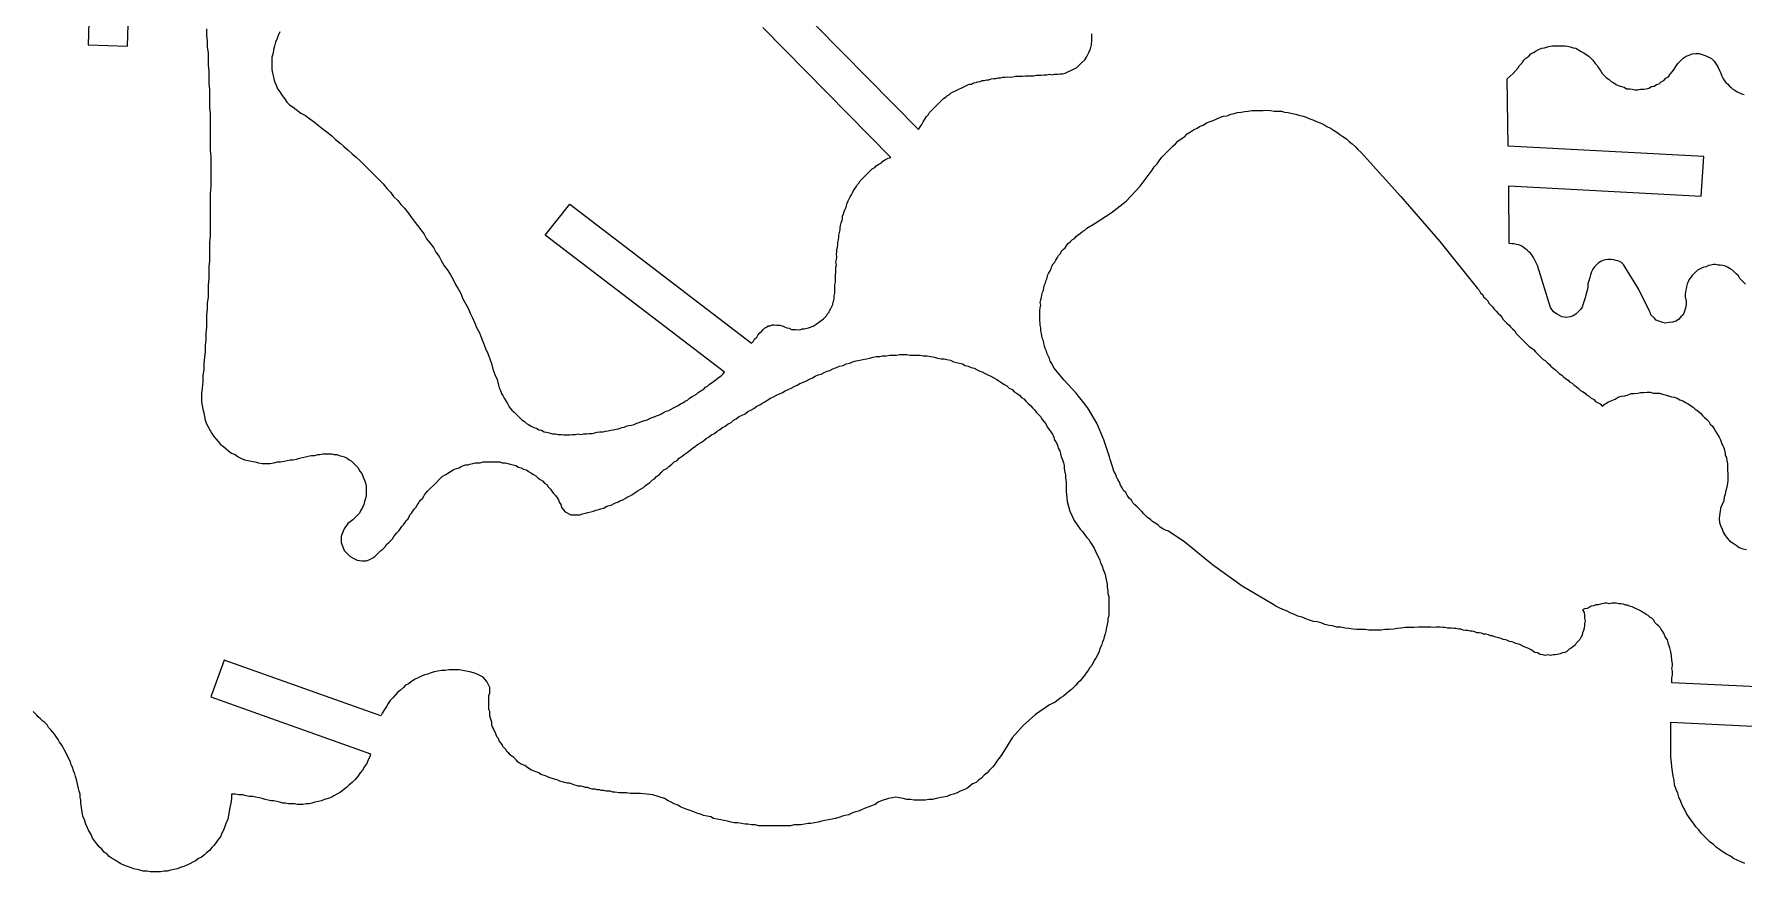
# Model space of a CAD drawing. Extents: x 6 to 899, y 6 to 466.
# Drawn here: x 441.8 to 703.6, y 6 to 134.2 of the extents above; entities that cross this region are included whole.
import ezdxf

# ---------------------------------------------------------------- set-up
doc = ezdxf.new("R2010")
doc.units = 0
doc.header["$MEASUREMENT"] = 0
doc.layers.add('DEFAULT_LAYER', color=1, linetype='Continuous')

msp = doc.modelspace()

# ---------------------------------------------------------------- linework, layer by layer
at = {"layer": 'DEFAULT_LAYER'}
for points in [[(450.86, 158.4), (450.08, 132.63), (456.13, 132.4), (456.91, 158.96)], [(557.69, 139.53), (577.26, 119.65), (577.5, 120.05), (577.73, 120.44), (577.97, 120.84), (578.21, 121.23), (578.45, 121.63), (578.76, 121.95), (578.92, 122.26), (579.24, 122.58), (579.48, 122.82), (579.79, 123.13), (580.03, 123.37), (580.35, 123.69), (580.59, 123.93), (580.82, 124.16), (581.06, 124.4), (581.46, 124.64), (581.7, 124.88), (582.01, 125.04), (582.25, 125.27), (582.57, 125.43), (582.88, 125.59), (583.2, 125.75), (583.52, 125.91), (583.75, 125.99), (584.07, 126.15), (584.39, 126.3), (584.71, 126.46), (585.02, 126.62), (585.34, 126.62), (585.66, 126.78), (586.05, 126.86), (586.29, 126.94), (586.69, 127.02), (587, 127.17), (587.32, 127.17), (587.72, 127.25), (588.03, 127.25), (588.35, 127.41), (588.75, 127.49), (589.06, 127.49), (589.46, 127.57), (589.78, 127.57), (590.17, 127.65), (590.49, 127.65), (590.88, 127.73), (591.28, 127.65), (591.68, 127.73), (592.07, 127.81), (592.39, 127.81), (592.87, 127.81), (593.18, 127.81), (593.58, 127.89), (594.05, 127.89), (594.37, 127.89), (594.85, 127.89), (595.24, 127.97), (595.56, 127.97), (596.03, 127.97), (596.43, 128.05), (596.91, 128.05), (597.3, 128.13), (597.7, 128.05), (598.09, 128.13), (598.57, 128.13), (598.96, 128.2), (599.28, 128.2), (599.68, 128.28), (599.99, 128.44), (600.23, 128.52), (600.55, 128.68), (600.87, 128.84), (601.18, 129), (601.5, 129.16), (601.74, 129.39), (602.21, 129.87), (602.69, 130.34), (603, 130.82), (603.32, 131.45), (603.56, 132.01), (603.72, 132.64), (603.8, 133.35), (603.8, 133.67), (603.8, 133.99), (603.8, 134.3)], [(468.23, 135.09), (468.23, 134.08), (468.34, 133.19), (468.34, 132.29), (468.45, 131.4), (468.45, 130.39), (468.45, 129.49), (468.56, 128.6), (468.56, 127.7), (468.56, 126.69), (468.68, 125.79), (468.68, 124.9), (468.68, 123.89), (468.68, 122.99), (468.79, 122.1), (468.79, 121.09), (468.79, 120.19), (468.79, 119.3), (468.79, 118.29), (468.79, 117.39), (468.79, 116.5), (468.9, 115.49), (468.9, 114.59), (468.9, 113.7), (468.9, 112.69), (468.9, 111.79), (468.9, 110.89), (468.79, 109.89), (468.79, 108.99), (468.79, 108.09), (468.79, 107.09), (468.79, 106.19), (468.79, 105.18), (468.79, 104.28), (468.79, 103.39), (468.68, 102.38), (468.68, 101.48), (468.68, 100.59), (468.68, 99.58), (468.56, 98.68), (468.56, 97.79), (468.56, 96.78), (468.45, 95.88), (468.45, 94.99), (468.45, 93.98), (468.34, 93.08), (468.34, 92.19), (468.23, 91.29), (468.23, 90.28), (468.23, 89.38), (468.12, 88.49), (468.12, 87.48), (468, 86.58), (468, 85.69), (467.89, 84.79), (467.78, 83.78), (467.78, 82.89), (467.67, 81.99), (467.67, 81.09), (467.56, 80.09), (467.44, 79.19), (467.44, 78.63), (467.44, 77.96), (467.56, 77.4), (467.67, 76.84), (467.78, 76.28), (467.89, 75.72), (468, 75.16), (468.23, 74.6), (468.45, 74.15), (468.79, 73.59), (469.01, 73.14), (469.35, 72.69), (469.68, 72.24), (470.02, 71.91), (470.36, 71.46), (470.8, 71.12), (471.25, 70.79), (471.59, 70.45), (472.04, 70.12), (472.6, 69.89), (473.05, 69.55), (473.49, 69.33), (474.05, 69.11), (474.61, 68.99), (475.06, 68.88), (475.62, 68.77), (476.18, 68.66), (476.74, 68.55), (477.3, 68.55), (477.97, 68.55), (478.53, 68.66), (479.1, 68.77), (479.54, 68.77), (480.1, 68.88), (480.55, 68.99), (481, 69.11), (481.45, 69.11), (482.01, 69.22), (482.46, 69.33), (482.9, 69.44), (483.35, 69.55), (483.8, 69.67), (484.25, 69.78), (484.81, 69.78), (485.26, 69.89), (485.59, 69.89), (486.04, 70), (486.49, 70), (486.94, 70), (487.39, 70), (487.72, 69.89), (488.17, 69.89), (488.51, 69.78), (488.95, 69.67), (489.29, 69.55), (489.74, 69.33), (490.07, 69.11), (490.41, 68.88), (490.75, 68.55), (491.08, 68.21), (491.42, 67.87), (491.64, 67.43), (491.98, 66.98), (492.2, 66.42), (492.43, 65.97), (492.54, 65.52), (492.65, 65.07), (492.65, 64.63), (492.65, 64.07), (492.65, 63.62), (492.54, 63.17), (492.43, 62.72), (492.31, 62.27), (492.09, 61.82), (491.87, 61.38), (491.64, 60.93), (491.31, 60.59), (490.97, 60.26), (490.63, 59.92), (490.19, 59.58), (489.85, 59.36), (489.63, 59.02), (489.4, 58.69), (489.18, 58.35), (489.07, 58.02), (488.95, 57.68), (488.84, 57.34), (488.84, 57.01), (488.84, 56.78), (488.84, 56.45), (489.07, 55.78), (489.29, 55.21), (489.74, 54.77), (490.19, 54.32), (490.75, 53.98), (491.31, 53.76), (491.98, 53.65), (492.31, 53.65), (492.65, 53.65), (492.99, 53.76), (493.32, 53.87), (493.66, 54.09), (494, 54.32), (494.22, 54.54), (494.56, 54.88), (494.89, 55.21), (495.23, 55.44), (495.56, 55.78), (495.79, 56.11), (496.12, 56.45), (496.35, 56.67), (496.68, 57.01), (496.91, 57.34), (497.13, 57.68), (497.36, 57.9), (497.69, 58.24), (497.92, 58.58), (498.14, 58.91), (498.36, 59.14), (498.59, 59.47), (498.81, 59.81), (499.04, 60.03), (499.26, 60.37), (499.37, 60.7), (499.6, 60.93), (499.82, 61.26), (500.04, 61.6), (500.27, 61.82), (500.49, 62.16), (500.61, 62.38), (500.83, 62.72), (501.05, 62.95), (501.28, 63.17), (501.5, 63.51), (501.61, 63.73), (502.06, 64.29), (502.51, 64.74), (502.96, 65.19), (503.41, 65.63), (503.85, 66.08), (504.3, 66.53), (504.86, 66.87), (505.42, 67.2), (505.98, 67.54), (506.21, 67.65), (506.54, 67.76), (506.88, 67.87), (507.21, 68.1), (507.55, 68.21), (507.89, 68.32), (508.22, 68.32), (508.56, 68.43), (509.01, 68.55), (509.34, 68.66), (509.79, 68.66), (510.13, 68.66), (510.58, 68.77), (511.02, 68.77), (511.47, 68.77), (511.92, 68.77), (512.37, 68.77), (512.7, 68.77), (513.15, 68.77), (513.49, 68.66), (513.94, 68.66), (514.38, 68.55), (514.72, 68.43), (515.17, 68.32), (515.62, 68.21), (515.95, 67.99), (516.4, 67.87), (516.74, 67.65), (517.19, 67.54), (517.52, 67.31), (517.86, 67.09), (518.31, 66.87), (518.64, 66.64), (518.98, 66.31), (519.31, 66.08), (519.65, 65.86), (519.99, 65.52), (520.32, 65.3), (520.55, 64.96), (520.88, 64.63), (521.11, 64.29), (521.33, 63.95), (521.67, 63.62), (521.89, 63.28), (522.12, 62.95), (522.23, 62.61), (522.45, 62.27), (522.56, 61.82), (523.12, 61.15), (524.02, 60.7), (524.92, 60.7), (525.36, 60.7), (525.81, 60.82), (526.26, 60.93), (526.6, 61.04), (527.04, 61.15), (527.49, 61.26), (527.83, 61.38), (528.28, 61.49), (528.61, 61.6), (529.06, 61.71), (529.4, 61.94), (529.73, 62.05), (530.18, 62.16), (530.52, 62.38), (530.85, 62.5), (531.19, 62.61), (531.53, 62.83), (531.97, 62.95), (532.31, 63.17), (532.65, 63.39), (532.98, 63.51), (533.32, 63.73), (533.65, 63.95), (533.99, 64.18), (534.33, 64.4), (534.66, 64.63), (535.11, 64.85), (535.45, 65.19), (535.78, 65.41), (536.12, 65.63), (536.46, 65.97), (536.79, 66.19), (537.13, 66.53), (537.58, 66.87), (537.91, 67.2), (538.25, 67.54), (538.7, 67.76), (539.03, 68.1), (539.48, 68.43), (539.82, 68.77), (540.26, 68.99), (540.6, 69.33), (541.05, 69.67), (541.38, 69.89), (541.83, 70.23), (542.28, 70.56), (542.62, 70.9), (543.06, 71.12), (543.4, 71.46), (543.85, 71.68), (544.3, 72.02), (544.75, 72.36), (545.08, 72.58), (545.53, 72.92), (545.98, 73.14), (546.43, 73.48), (546.76, 73.7), (547.21, 74.04), (547.66, 74.26), (548.11, 74.6), (548.55, 74.82), (548.89, 75.16), (549.34, 75.38), (549.79, 75.72), (550.23, 75.94), (550.68, 76.16), (551.13, 76.5), (551.58, 76.72), (552.03, 76.95), (552.48, 77.29), (552.92, 77.51), (553.26, 77.73), (553.71, 77.96), (554.16, 78.29), (554.6, 78.52), (555.05, 78.74), (555.5, 78.97), (555.95, 79.19), (556.4, 79.41), (556.84, 79.64), (557.29, 79.86), (557.74, 80.09), (558.19, 80.31), (558.64, 80.53), (559.09, 80.76), (559.65, 80.98), (560.09, 81.21), (560.54, 81.43), (560.99, 81.65), (561.44, 81.88), (561.89, 82.1), (562.33, 82.21), (562.78, 82.44), (563.23, 82.66), (563.68, 82.77), (564.13, 83), (564.69, 83.22), (565.13, 83.45), (565.7, 83.56), (566.14, 83.78), (566.7, 83.89), (567.15, 84.12), (567.71, 84.23), (568.27, 84.34), (568.72, 84.46), (569.28, 84.57), (569.73, 84.68), (570.29, 84.79), (570.74, 84.9), (571.3, 84.9), (571.74, 85.02), (572.3, 85.02), (572.87, 85.13), (573.31, 85.13), (573.87, 85.13), (574.32, 85.24), (574.88, 85.24), (575.44, 85.24), (575.89, 85.13), (576.45, 85.13), (577.01, 85.13), (577.46, 85.13), (578.02, 85.02), (578.58, 85.02), (579.14, 84.9), (579.7, 84.79), (580.15, 84.68), (580.71, 84.57), (581.16, 84.57), (581.6, 84.46), (582.16, 84.34), (582.61, 84.12), (583.06, 84.01), (583.51, 83.89), (583.96, 83.78), (584.4, 83.56), (584.85, 83.45), (585.3, 83.22), (585.75, 83.11), (586.2, 82.89), (586.64, 82.66), (586.98, 82.55), (587.43, 82.33), (587.88, 82.1), (588.33, 81.88), (588.77, 81.65), (589.11, 81.43), (589.56, 81.21), (590.01, 80.87), (590.34, 80.65), (590.79, 80.42), (591.13, 80.09), (591.57, 79.86), (591.91, 79.53), (592.25, 79.3), (592.69, 78.97), (593.03, 78.63), (593.37, 78.41), (593.7, 78.07), (594.04, 77.73), (594.38, 77.4), (594.71, 77.06), (595.05, 76.72), (595.27, 76.39), (595.61, 76.05), (595.94, 75.72), (596.17, 75.27), (596.5, 74.93), (596.73, 74.6), (596.95, 74.15), (597.18, 73.81), (597.51, 73.36), (597.74, 73.03), (597.96, 72.58), (598.07, 72.13), (598.3, 71.8), (598.52, 71.35), (598.63, 70.9), (598.86, 70.45), (598.97, 70), (599.08, 69.55), (599.3, 69.11), (599.42, 68.66), (599.53, 68.21), (599.53, 67.76), (599.64, 67.2), (599.75, 66.75), (599.75, 66.31), (599.86, 65.75), (599.86, 65.3), (599.86, 64.85), (599.86, 64.29), (599.98, 62.72), (600.42, 61.26), (601.1, 59.81), (601.99, 58.46), (602.33, 58.13), (602.67, 57.68), (603, 57.23), (603.34, 56.9), (603.56, 56.45), (603.9, 56), (604.12, 55.55), (604.35, 55.1), (604.57, 54.65), (604.79, 54.21), (605.02, 53.76), (605.13, 53.31), (605.35, 52.86), (605.47, 52.41), (605.69, 51.97), (605.8, 51.52), (605.91, 50.96), (606.03, 50.51), (606.14, 50.06), (606.14, 49.61), (606.25, 49.05), (606.25, 48.61), (606.36, 48.16), (606.36, 47.71), (606.36, 47.15), (606.36, 46.7), (606.36, 46.25), (606.36, 45.8), (606.36, 45.24), (606.25, 44.8), (606.25, 44.35), (606.14, 43.9), (606.03, 43.45), (605.91, 42.89), (605.8, 42.44), (605.69, 42), (605.58, 41.55), (605.35, 41.1), (605.24, 40.65), (605.02, 40.2), (604.91, 39.75), (604.68, 39.31), (604.46, 38.86), (604.23, 38.52), (604.01, 38.07), (603.79, 37.63), (603.45, 37.29), (603.23, 36.84), (602.89, 36.51), (602.67, 36.06), (602.33, 35.72), (601.99, 35.27), (601.66, 34.94), (601.32, 34.6), (600.98, 34.27), (600.65, 33.93), (600.2, 33.59), (599.86, 33.26), (599.42, 32.92), (599.08, 32.7), (598.63, 32.36), (598.18, 32.02), (597.74, 31.8), (597.29, 31.58), (595.16, 30.12), (593.25, 28.44), (591.57, 26.54), (590.23, 24.41), (589.89, 23.85), (589.56, 23.4), (589.22, 22.95), (588.89, 22.39), (588.55, 22.05), (588.1, 21.61), (587.77, 21.16), (587.32, 20.82), (586.87, 20.37), (586.42, 20.04), (586.08, 19.7), (585.52, 19.48), (585.08, 19.14), (584.63, 18.8), (584.18, 18.58), (583.62, 18.36), (583.17, 18.13), (582.61, 17.91), (582.16, 17.8), (581.6, 17.57), (581.04, 17.46), (580.48, 17.35), (579.92, 17.24), (579.36, 17.12), (578.8, 17.12), (578.24, 17.01), (577.68, 17.01), (577.12, 17.01), (576.56, 17.01), (576, 17.12), (575.44, 17.12), (574.88, 17.24), (574.88, 17.24), (573.76, 17.46), (572.64, 17.24), (571.52, 16.9), (571.07, 16.68), (570.62, 16.34), (570.06, 16.12), (569.62, 16), (569.06, 15.78), (568.61, 15.56), (568.05, 15.33), (567.6, 15.22), (567.04, 15), (566.59, 14.77), (566.03, 14.66), (565.58, 14.55), (565.02, 14.32), (564.46, 14.21), (564.01, 14.1), (563.45, 13.99), (562.89, 13.88), (562.45, 13.76), (561.89, 13.65), (561.33, 13.54), (560.77, 13.43), (560.32, 13.43), (559.76, 13.32), (559.2, 13.2), (558.64, 13.2), (558.19, 13.2), (557.63, 13.09), (557.07, 13.09), (556.51, 13.09), (555.95, 13.09), (555.5, 13.09), (554.94, 13.09), (554.38, 13.09), (553.82, 13.09), (553.37, 13.09), (552.81, 13.09), (552.25, 13.2), (551.69, 13.2), (551.13, 13.32), (550.68, 13.32), (550.12, 13.43), (549.56, 13.54), (549, 13.54), (548.55, 13.65), (547.99, 13.76), (547.43, 13.88), (546.99, 13.99), (546.43, 14.1), (545.87, 14.21), (545.42, 14.44), (544.86, 14.55), (544.3, 14.66), (543.85, 14.88), (543.29, 15), (542.84, 15.22), (542.28, 15.44), (541.83, 15.56), (541.27, 15.78), (540.82, 16), (540.38, 16.23), (539.82, 16.45), (539.37, 16.68), (538.92, 16.9), (538.36, 17.24), (536.57, 17.8), (534.66, 18.02), (534.21, 18.02), (533.65, 18.02), (533.09, 18.02), (532.53, 18.13), (531.97, 18.13), (531.41, 18.13), (530.74, 18.24), (530.41, 18.24), (530.07, 18.36), (529.73, 18.36), (529.4, 18.36), (529.06, 18.47), (528.72, 18.47), (528.39, 18.58), (528.05, 18.58), (527.72, 18.69), (527.27, 18.69), (526.93, 18.8), (526.6, 18.92), (526.26, 18.92), (525.92, 19.03), (525.59, 19.14), (525.14, 19.14), (524.8, 19.25), (524.47, 19.37), (524.13, 19.48), (523.8, 19.59), (523.46, 19.59), (523.01, 19.7), (522.68, 19.81), (522.34, 19.93), (522, 20.04), (521.67, 20.15), (521.33, 20.26), (520.99, 20.37), (520.66, 20.49), (520.32, 20.6), (520.1, 20.71), (519.76, 20.82), (519.43, 20.93), (519.09, 21.16), (518.53, 21.38), (517.97, 21.61), (517.41, 21.94), (516.96, 22.28), (516.4, 22.5), (515.95, 22.84), (515.62, 23.17), (515.28, 23.51), (514.95, 23.73), (514.72, 23.96), (514.5, 24.18), (514.27, 24.41), (514.05, 24.74), (513.82, 24.97), (513.6, 25.19), (513.49, 25.53), (513.26, 25.75), (513.04, 26.09), (512.93, 26.42), (512.7, 26.65), (512.59, 26.98), (512.48, 27.32), (512.26, 27.66), (512.14, 27.99), (512.03, 28.22), (511.92, 28.55), (511.92, 28.89), (511.81, 29.22), (511.7, 29.56), (511.58, 29.9), (511.58, 30.23), (511.58, 30.57), (511.47, 30.9), (511.47, 31.24), (511.47, 31.58), (511.47, 31.91), (511.47, 32.25), (511.47, 32.7), (511.47, 33.03), (511.58, 33.37), (511.58, 34.27), (511.14, 35.16), (510.58, 35.83), (509.68, 36.28), (509.12, 36.51), (508.56, 36.62), (508, 36.73), (507.44, 36.84), (506.88, 36.95), (506.32, 36.95), (505.76, 36.95), (505.31, 36.95), (504.75, 36.84), (504.19, 36.84), (503.63, 36.73), (503.07, 36.62), (502.62, 36.51), (502.06, 36.28), (501.61, 36.17), (501.05, 35.95), (500.61, 35.72), (500.16, 35.5), (499.6, 35.16), (499.15, 34.83), (498.7, 34.6), (498.36, 34.27), (497.92, 33.82), (497.47, 33.48), (497.13, 33.14), (496.8, 32.7), (496.35, 32.25), (496.01, 31.8), (495.79, 31.35), (495.45, 30.9), (495.12, 30.34), (494.89, 29.9), (470.92, 38.41), (468.9, 32.81), (493.32, 24.07), (493.21, 23.62), (492.99, 23.17), (492.76, 22.61), (492.43, 22.17), (492.09, 21.61), (491.75, 21.16), (491.42, 20.71), (490.97, 20.15), (490.52, 19.7), (490.07, 19.37), (489.63, 18.92), (489.18, 18.58), (488.73, 18.24), (488.17, 17.91), (487.72, 17.68), (487.39, 17.46), (486.83, 17.24), (486.27, 17.12), (485.82, 16.9), (485.37, 16.79), (484.81, 16.68), (484.36, 16.56), (483.91, 16.45), (483.46, 16.45), (483.02, 16.34), (482.57, 16.34), (482.12, 16.34), (481.67, 16.45), (481.22, 16.45), (480.78, 16.45), (480.33, 16.56), (479.88, 16.56), (479.43, 16.68), (478.98, 16.79), (478.53, 16.9), (478.09, 16.9), (477.64, 17.01), (477.19, 17.12), (476.74, 17.24), (476.29, 17.35), (475.73, 17.46), (475.29, 17.57), (474.73, 17.57), (474.28, 17.68), (473.72, 17.8), (473.16, 17.8), (472.6, 17.91), (472.04, 17.91), (472.04, 17.24), (471.93, 16.56), (471.81, 15.89), (471.7, 15.33), (471.59, 14.66), (471.48, 14.1), (471.25, 13.54), (471.03, 12.98), (470.8, 12.42), (470.58, 11.97), (470.36, 11.41), (470.02, 10.96), (469.68, 10.51), (469.35, 10.07), (469.01, 9.73), (468.68, 9.28), (468.23, 8.95), (467.89, 8.61), (467.44, 8.27), (467, 8.05), (466.55, 7.71), (466.1, 7.49), (465.65, 7.27), (465.2, 7.04), (464.76, 6.82), (464.19, 6.71), (463.75, 6.48), (463.19, 6.37), (462.74, 6.26), (462.18, 6.15), (461.73, 6.15), (461.17, 6.03), (460.61, 6.03), (460.16, 6.03), (459.6, 6.03), (459.15, 6.15), (458.59, 6.15), (458.03, 6.26), (457.59, 6.37), (457.02, 6.48), (456.58, 6.71), (456.13, 6.82), (455.57, 7.04), (455.12, 7.27), (454.67, 7.49), (454.22, 7.83), (453.78, 8.05), (453.33, 8.39), (452.99, 8.72), (452.54, 9.06), (452.21, 9.51), (451.76, 9.84), (451.42, 10.29), (451.09, 10.74), (450.75, 11.19), (450.53, 11.75), (450.19, 12.31), (449.97, 12.76), (449.74, 13.32), (449.52, 13.99), (449.29, 14.55), (449.18, 15.22), (449.07, 15.89), (448.96, 16.56), (448.96, 17.01), (448.85, 17.46), (448.85, 17.91), (448.73, 18.36), (448.62, 18.8), (448.51, 19.25), (448.4, 19.7), (448.29, 20.15), (448.17, 20.6), (448.06, 21.05), (447.84, 21.49), (447.73, 21.94), (447.5, 22.39), (447.39, 22.84), (447.17, 23.29), (446.94, 23.73), (446.72, 24.18), (446.49, 24.63), (446.27, 25.08), (446.05, 25.41), (445.71, 25.86), (445.49, 26.31), (445.26, 26.65), (444.93, 27.1), (444.7, 27.43), (444.37, 27.77), (444.03, 28.1), (443.81, 28.55), (443.47, 28.89), (443.13, 29.11), (442.8, 29.45), (442.46, 29.78), (442.24, 30.01), (442.01, 30.23), (441.68, 30.57)], [(479.42, 134.62), (479.19, 134.07), (479.03, 133.59), (478.79, 133.04), (478.63, 132.4), (478.47, 131.93), (478.4, 131.37), (478.24, 130.74), (478.24, 130.11), (478.24, 129.47), (478.24, 128.84), (478.32, 128.28), (478.47, 127.65), (478.63, 127.02), (478.87, 126.46), (479.11, 125.91), (479.42, 125.43), (479.82, 124.88), (480.14, 124.4), (480.53, 123.85), (480.93, 123.45), (481.48, 123.06), (481.96, 122.74), (482.67, 122.18), (483.39, 121.79), (484.02, 121.31), (484.73, 120.76), (485.37, 120.28), (486.08, 119.73), (486.71, 119.25), (487.43, 118.7), (487.98, 118.14), (488.69, 117.59), (489.25, 117.04), (489.88, 116.56), (490.52, 115.93), (491.15, 115.45), (491.78, 114.82), (492.34, 114.26), (492.97, 113.63), (493.53, 113.07), (494.08, 112.52), (494.71, 111.89), (495.27, 111.33), (495.82, 110.62), (496.38, 110.06), (496.85, 109.43), (497.49, 108.8), (497.96, 108.16), (498.52, 107.61), (499.07, 106.9), (499.55, 106.26), (500.02, 105.63), (500.5, 104.99), (501.05, 104.28), (501.53, 103.65), (501.92, 102.93), (502.4, 102.3), (502.95, 101.59), (503.35, 100.87), (503.82, 100.24), (504.22, 99.53), (504.62, 98.81), (505.17, 98.1), (505.57, 97.39), (505.96, 96.68), (506.36, 95.96), (506.76, 95.25), (507.15, 94.54), (507.47, 93.75), (507.86, 93.03), (508.26, 92.32), (508.58, 91.53), (508.97, 90.81), (509.29, 90.02), (509.61, 89.23), (510, 88.52), (510.32, 87.72), (510.64, 86.93), (510.95, 86.14), (511.27, 85.35), (511.59, 84.56), (511.83, 83.84), (512.06, 82.97), (512.38, 82.18), (512.7, 81.39), (512.93, 80.52), (513.01, 80.12), (513.25, 79.72), (513.41, 79.25), (513.57, 78.93), (513.81, 78.54), (514.04, 78.14), (514.28, 77.74), (514.44, 77.43), (514.68, 77.03), (514.99, 76.71), (515.31, 76.4), (515.63, 76.08), (515.94, 75.76), (516.18, 75.52), (516.5, 75.21), (516.9, 74.97), (517.21, 74.65), (517.53, 74.5), (517.92, 74.26), (518.32, 74.02), (518.72, 73.94), (519.11, 73.7), (519.51, 73.62), (519.91, 73.39), (520.3, 73.31), (520.7, 73.23), (521.17, 73.07), (521.65, 73.07), (522.04, 72.99), (522.52, 72.99), (522.92, 72.91), (523.39, 72.91), (523.39, 72.91), (523.87, 72.91), (524.26, 72.99), (524.74, 72.99), (525.13, 73.07), (525.53, 72.99), (525.93, 73.07), (526.4, 73.07), (526.8, 73.15), (527.27, 73.15), (527.67, 73.23), (528.06, 73.31), (528.46, 73.39), (528.94, 73.39), (529.33, 73.47), (529.73, 73.54), (530.12, 73.62), (530.52, 73.7), (530.92, 73.78), (531.31, 73.86), (531.79, 74.02), (532.18, 74.1), (532.5, 74.26), (532.9, 74.34), (533.29, 74.42), (533.69, 74.5), (534.09, 74.73), (534.48, 74.81), (534.8, 74.97), (535.27, 75.13), (535.67, 75.21), (535.99, 75.37), (536.3, 75.52), (536.78, 75.68), (537.1, 75.84), (537.57, 76), (537.89, 76.16), (538.2, 76.32), (538.6, 76.55), (539, 76.63), (539.39, 76.87), (539.71, 77.03), (540.11, 77.27), (540.42, 77.43), (540.82, 77.66), (541.14, 77.82), (541.53, 78.06), (541.85, 78.22), (542.17, 78.54), (542.56, 78.77), (542.88, 78.93), (543.27, 79.17), (543.51, 79.41), (543.91, 79.64), (544.3, 79.88), (544.62, 80.2), (544.94, 80.36), (545.26, 80.67), (545.65, 80.91), (545.89, 81.15), (546.28, 81.39), (546.6, 81.7), (547, 81.94), (547.31, 82.26), (547.55, 82.5), (520.06, 103.49), (523.87, 108.24), (551.67, 86.93), (551.99, 87.25), (552.15, 87.57), (552.46, 87.88), (552.62, 88.2), (552.94, 88.52), (553.18, 88.75), (553.41, 88.99), (553.65, 89.23), (553.97, 89.39), (554.21, 89.63), (554.52, 89.63), (554.84, 89.78), (555.16, 89.78), (555.55, 89.7), (556.03, 89.7), (556.5, 89.55), (556.82, 89.39), (557.06, 89.31), (557.45, 89.23), (557.77, 89.07), (558.09, 89.07), (558.41, 89.07), (558.8, 88.99), (559.2, 89.07), (559.44, 89.15), (559.75, 89.15), (560.39, 89.31), (561.1, 89.55), (561.57, 89.86), (562.13, 90.26), (562.68, 90.66), (563.16, 91.13), (563.32, 91.45), (563.55, 91.69), (563.63, 91.92), (563.79, 92.24), (563.95, 92.56), (564.11, 92.87), (564.19, 93.27), (564.27, 93.51), (564.35, 93.9), (564.35, 94.22), (564.43, 94.62), (564.43, 95.09), (564.43, 95.41), (564.43, 95.88), (564.51, 96.28), (564.51, 96.6), (564.51, 97.07), (564.51, 97.39), (564.58, 97.79), (564.58, 98.26), (564.58, 98.58), (564.66, 98.97), (564.58, 99.37), (564.66, 99.77), (564.74, 100.16), (564.66, 100.56), (564.74, 100.95), (564.74, 101.27), (564.82, 101.67), (564.9, 102.06), (564.9, 102.38), (564.98, 102.78), (565.06, 103.17), (565.06, 103.49), (565.14, 103.88), (565.22, 104.28), (565.22, 104.6), (565.3, 104.99), (565.38, 105.39), (565.53, 105.71), (565.61, 106.1), (565.61, 106.42), (565.77, 106.74), (565.85, 107.13), (566.01, 107.45), (566.17, 107.77), (566.25, 108.16), (566.33, 108.4), (566.49, 108.72), (566.64, 109.03), (566.8, 109.35), (566.96, 109.67), (567.12, 109.98), (567.28, 110.3), (567.52, 110.7), (567.75, 110.94), (567.91, 111.25), (568.15, 111.49), (568.31, 111.81), (568.55, 112.04), (568.86, 112.36), (569.1, 112.6), (569.34, 112.84), (569.65, 113.15), (569.89, 113.39), (570.13, 113.63), (570.53, 113.87), (570.76, 114.1), (571.16, 114.34), (571.56, 114.58), (571.79, 114.82), (572.19, 115.05), (572.59, 115.29), (572.98, 115.37), (553.41, 135.26)], [(703.89, 95.97), (703.42, 96.44), (703.02, 96.84), (702.78, 97.24), (702.47, 97.55), (702.15, 97.87), (701.83, 98.19), (701.51, 98.34), (701.12, 98.58), (700.8, 98.74), (700.41, 98.82), (700.01, 98.9), (699.69, 98.9), (699.3, 98.98), (698.98, 98.98), (698.58, 98.9), (698.19, 98.82), (697.87, 98.66), (697.47, 98.58), (697.16, 98.42), (696.84, 98.27), (696.52, 98.11), (696.29, 97.87), (695.97, 97.55), (695.73, 97.31), (695.49, 97.08), (695.26, 96.68), (695.1, 96.36), (694.94, 96.05), (694.86, 95.65), (694.78, 95.26), (694.7, 94.86), (694.62, 94.46), (694.62, 93.99), (694.78, 93.51), (694.78, 93.2), (694.78, 92.88), (694.7, 92.32), (694.54, 91.85), (694.31, 91.29), (693.99, 90.98), (693.59, 90.58), (693.2, 90.34), (692.72, 90.19), (692.17, 90.11), (691.61, 90.03), (691.22, 90.11), (690.74, 90.26), (690.19, 90.5), (689.87, 90.82), (689.39, 91.29), (689.32, 91.53), (689.16, 91.85), (687.49, 95.26), (685.51, 98.5), (685.2, 98.98), (684.88, 99.3), (684.48, 99.53), (684.09, 99.61), (683.69, 99.69), (683.29, 99.77), (682.82, 99.77), (682.42, 99.69), (682.03, 99.61), (681.71, 99.45), (681.31, 99.22), (681, 98.9), (680.76, 98.66), (680.52, 98.27), (680.28, 97.87), (680.13, 97.39), (680.05, 97), (679.89, 96.52), (679.73, 96.05), (679.73, 95.57), (679.65, 95.02), (679.49, 94.54), (679.33, 93.91), (679.18, 93.43), (679.02, 92.96), (678.86, 92.48), (678.62, 92.09), (678.22, 91.69), (677.91, 91.37), (677.51, 91.14), (677.04, 90.98), (676.48, 90.9), (675.77, 90.98), (675.06, 91.37), (674.5, 91.77), (674.03, 92.4), (672.05, 98.82), (671.89, 99.14), (671.73, 99.45), (671.57, 99.77), (671.41, 100.09), (671.17, 100.48), (670.94, 100.72), (670.7, 100.96), (670.46, 101.2), (670.07, 101.43), (669.83, 101.67), (669.51, 101.83), (669.19, 101.99), (668.8, 102.07), (668.4, 102.15), (668.08, 102.15), (667.69, 102.23), (667.61, 111.02), (697.08, 109.44), (697.47, 115.54), (667.53, 117.12), (667.37, 127.42), (668.32, 128.21), (669.04, 129.08), (669.27, 129.48), (669.67, 129.87), (669.91, 130.27), (670.22, 130.59), (670.7, 130.9), (671.02, 131.22), (671.41, 131.46), (671.81, 131.7), (672.2, 131.93), (672.68, 132.09), (673.08, 132.17), (673.55, 132.33), (673.95, 132.41), (674.34, 132.49), (674.82, 132.49), (675.29, 132.49), (675.77, 132.49), (676.24, 132.49), (676.64, 132.41), (677.04, 132.33), (677.51, 132.17), (677.91, 132.09), (678.3, 131.85), (678.7, 131.62), (679.1, 131.38), (679.49, 131.14), (679.89, 130.9), (680.21, 130.59), (680.52, 130.27), (680.84, 129.79), (681.16, 129.48), (681.39, 129.08), (681.71, 128.61), (681.95, 128.21), (682.26, 127.89), (682.58, 127.58), (682.98, 127.34), (683.29, 127.02), (683.69, 126.78), (684.09, 126.55), (684.4, 126.39), (684.88, 126.23), (685.28, 126.15), (685.67, 125.91), (686.15, 125.91), (686.54, 125.83), (686.94, 125.75), (687.41, 125.75), (687.81, 125.83), (688.29, 125.83), (688.68, 125.91), (689.08, 125.99), (689.47, 126.23), (689.87, 126.31), (690.27, 126.55), (690.66, 126.63), (690.98, 126.94), (691.37, 127.18), (691.69, 127.5), (692.09, 127.73), (692.33, 128.13), (692.72, 128.53), (692.96, 128.92), (693.2, 129.32), (693.51, 129.79), (693.91, 130.19), (694.31, 130.59), (694.78, 130.9), (695.26, 131.06), (695.73, 131.22), (696.29, 131.3), (696.76, 131.3), (697.24, 131.14), (697.71, 130.98), (698.27, 130.74), (698.66, 130.51), (699.06, 130.11), (699.38, 129.64), (699.69, 129.16), (699.93, 128.61), (700.09, 128.29), (700.25, 127.81), (700.41, 127.5), (700.64, 127.1), (700.88, 126.86), (701.12, 126.63), (701.44, 126.31), (701.67, 126.07), (701.91, 125.83), (702.23, 125.67), (702.62, 125.44), (702.94, 125.28), (703.26, 125.12), (703.65, 125.04)], [(725.34, 33.44), (692.62, 34.95), (692.62, 35.42), (692.62, 35.74), (692.7, 36.14), (692.7, 36.45), (692.7, 36.77), (692.62, 37.17), (692.7, 37.56), (692.7, 37.88), (692.62, 38.43), (692.54, 39.15), (692.46, 39.7), (692.3, 40.33), (692.07, 40.89), (691.91, 41.52), (691.59, 42), (691.35, 42.55), (691.19, 42.87), (690.96, 43.11), (690.8, 43.42), (690.56, 43.66), (690.32, 43.9), (690.01, 44.22), (689.85, 44.53), (689.53, 44.85), (689.21, 45.01), (688.98, 45.25), (688.66, 45.4), (688.42, 45.64), (688.1, 45.8), (687.79, 45.96), (687.47, 46.12), (687.15, 46.28), (686.84, 46.43), (686.52, 46.59), (686.12, 46.67), (685.81, 46.83), (685.49, 46.83), (685.17, 46.99), (684.78, 47.07), (684.46, 47.07), (684.06, 47.15), (683.75, 47.15), (683.43, 47.15), (683.03, 47.07), (682.64, 47.15), (682.32, 47.15), (681.93, 47.07), (681.69, 46.99), (681.29, 46.91), (680.97, 46.91), (680.66, 46.75), (680.26, 46.67), (679.94, 46.51), (679.63, 46.36), (679.23, 46.28), (678.92, 46.12), (679.15, 45.72), (679.23, 45.33), (679.23, 44.85), (679.31, 44.45), (679.23, 44.06), (679.23, 43.74), (679.15, 43.34), (679.07, 42.95), (678.92, 42.63), (678.84, 42.24), (678.68, 41.92), (678.52, 41.6), (678.2, 41.29), (677.96, 41.05), (677.81, 40.73), (677.41, 40.49), (677.17, 40.26), (676.86, 40.1), (676.54, 39.78), (676.22, 39.62), (675.83, 39.54), (675.51, 39.38), (675.11, 39.3), (674.72, 39.23), (674.4, 39.23), (674, 39.15), (673.61, 39.23), (673.21, 39.15), (672.82, 39.23), (672.42, 39.3), (672.02, 39.54), (671.63, 39.62), (671.07, 40.02), (670.52, 40.26), (669.96, 40.49), (669.33, 40.81), (668.7, 40.97), (668.38, 41.13), (668.14, 41.21), (667.75, 41.29), (667.43, 41.44), (667.19, 41.52), (666.79, 41.6), (666.48, 41.76), (666.08, 41.84), (665.84, 41.92), (665.45, 42), (665.13, 42.16), (664.81, 42.16), (664.5, 42.32), (664.1, 42.39), (663.78, 42.39), (663.47, 42.55), (663.07, 42.63), (662.75, 42.63), (662.44, 42.79), (662.04, 42.87), (661.72, 42.87), (661.33, 42.95), (661.01, 42.95), (660.62, 43.03), (660.3, 43.19), (659.98, 43.19), (659.59, 43.27), (659.27, 43.27), (658.87, 43.34), (658.56, 43.34), (658.24, 43.34), (657.84, 43.42), (657.53, 43.42), (657.13, 43.5), (656.81, 43.5), (656.5, 43.5), (656.1, 43.42), (655.7, 43.5), (655.39, 43.5), (655.07, 43.5), (654.75, 43.5), (654.44, 43.5), (654.12, 43.5), (653.8, 43.5), (653.09, 43.42), (652.46, 43.42), (651.82, 43.42), (651.11, 43.34), (650.56, 43.27), (650, 43.19), (649.29, 43.11), (648.65, 43.11), (648.1, 43.03), (647.47, 43.03), (646.83, 43.03), (646.2, 43.03), (645.64, 43.11), (645.01, 43.11), (644.38, 43.11), (643.82, 43.19), (643.11, 43.27), (642.55, 43.34), (641.92, 43.5), (641.29, 43.5), (640.65, 43.66), (640.1, 43.74), (639.46, 43.9), (638.91, 44.14), (638.28, 44.3), (637.72, 44.37), (637.09, 44.53), (636.53, 44.77), (635.98, 45.01), (635.35, 45.17), (634.79, 45.4), (634.24, 45.64), (633.6, 45.96), (633.05, 46.2), (632.49, 46.43), (631.94, 46.67), (631.38, 47.07), (626.79, 49.76), (622.27, 53.01), (618, 56.5), (615.54, 58.16), (615.07, 58.32), (614.67, 58.55), (614.27, 58.79), (613.96, 59.11), (613.56, 59.35), (613.08, 59.66), (612.77, 59.98), (612.37, 60.22), (612.06, 60.54), (611.74, 60.85), (611.42, 61.17), (611.03, 61.57), (610.71, 61.88), (610.39, 62.2), (610.07, 62.52), (609.84, 62.91), (609.52, 63.23), (609.2, 63.7), (608.97, 64.1), (608.65, 64.42), (608.41, 64.81), (608.17, 65.21), (608.01, 65.68), (607.78, 66.08), (607.54, 66.48), (607.38, 66.95), (607.14, 67.35), (607.06, 67.74), (606.91, 68.22), (606.75, 68.69), (606.59, 69.17), (606.51, 69.57), (605.64, 72.18), (604.53, 74.72), (603.1, 77.09), (601.36, 79.31), (599.54, 81.29), (598.03, 83.11), (597.8, 83.51), (597.64, 83.83), (597.4, 84.22), (597.32, 84.62), (597.08, 85.01), (596.92, 85.33), (596.85, 85.73), (596.61, 86.12), (596.53, 86.52), (596.45, 86.91), (596.37, 87.31), (596.21, 87.63), (596.13, 88.02), (596.05, 88.42), (595.97, 88.82), (595.97, 89.29), (595.89, 89.69), (595.89, 90), (595.82, 90.4), (595.82, 90.88), (595.82, 91.19), (595.82, 91.67), (595.82, 91.98), (595.89, 92.38), (595.97, 92.78), (595.89, 93.17), (595.97, 93.57), (596.05, 93.97), (596.13, 94.36), (596.21, 94.76), (596.37, 95.07), (596.45, 95.47), (596.53, 95.87), (596.69, 96.18), (596.77, 96.58), (596.92, 96.9), (597, 97.29), (597.16, 97.61), (597.4, 98.01), (597.56, 98.32), (597.64, 98.72), (597.88, 99.11), (598.11, 99.35), (598.27, 99.67), (598.51, 100.07), (598.67, 100.38), (598.98, 100.7), (599.14, 101.02), (599.46, 101.33), (599.7, 101.57), (599.93, 101.97), (600.17, 102.2), (600.49, 102.52), (600.81, 102.84), (601.12, 103), (601.44, 103.31), (601.68, 103.55), (602.07, 103.79), (602.39, 104.11), (602.71, 104.26), (603.02, 104.58), (603.42, 104.82), (603.74, 104.98), (604.13, 105.21), (606.75, 106.88), (609.04, 108.7), (611.18, 111), (613.01, 113.45), (613.32, 113.93), (613.8, 114.4), (614.11, 114.88), (614.51, 115.43), (614.91, 115.83), (615.3, 116.23), (615.78, 116.7), (616.17, 117.1), (616.57, 117.49), (616.97, 117.89), (617.44, 118.21), (618, 118.6), (618.39, 119), (618.87, 119.32), (619.34, 119.63), (619.9, 119.87), (620.29, 120.11), (620.85, 120.34), (621.32, 120.66), (621.88, 120.9), (622.35, 121.06), (622.91, 121.3), (623.46, 121.53), (623.94, 121.69), (624.49, 121.77), (625.05, 122.01), (625.6, 122.09), (626.08, 122.25), (626.63, 122.33), (627.19, 122.4), (627.74, 122.48), (628.29, 122.56), (628.93, 122.56), (629.4, 122.56), (630.04, 122.56), (630.59, 122.64), (631.15, 122.56), (631.7, 122.48), (632.18, 122.48), (632.81, 122.48), (633.29, 122.33), (633.84, 122.25), (634.47, 122.09), (635.03, 122.01), (635.5, 121.85), (636.14, 121.69), (636.61, 121.53), (637.17, 121.3), (637.64, 121.14), (638.2, 120.9), (638.75, 120.66), (639.31, 120.42), (639.78, 120.11), (640.34, 119.87), (640.81, 119.55), (641.29, 119.24), (641.76, 118.92), (642.24, 118.6), (642.79, 118.21), (643.19, 117.81), (643.66, 117.49), (644.14, 117.02), (644.53, 116.62), (645.01, 116.15), (645.01, 116.15), (651.11, 109.41), (657.05, 102.52), (662.83, 95.31), (663.07, 95.07), (663.31, 94.68), (663.63, 94.36), (663.78, 94.04), (664.1, 93.73), (664.42, 93.41), (664.58, 93.09), (664.89, 92.78), (665.21, 92.46), (665.37, 92.14), (665.69, 91.83), (666, 91.51), (666.24, 91.27), (666.56, 90.95), (666.79, 90.56), (667.03, 90.32), (667.35, 90), (667.67, 89.69), (667.9, 89.45), (668.22, 89.13), (668.54, 88.82), (668.7, 88.5), (669.01, 88.18), (669.33, 87.87), (669.57, 87.63), (669.88, 87.31), (670.2, 86.99), (670.44, 86.76), (670.76, 86.44), (671.15, 86.2), (671.39, 85.96), (671.71, 85.65), (672.02, 85.33), (672.26, 85.09), (672.58, 84.78), (672.89, 84.46), (673.21, 84.3), (673.53, 83.98), (673.85, 83.67), (674.08, 83.43), (674.4, 83.11), (674.8, 82.87), (675.03, 82.64), (675.35, 82.32), (675.75, 82.08), (675.98, 81.84), (676.3, 81.53), (676.7, 81.29), (676.93, 81.05), (677.33, 80.82), (677.65, 80.5), (677.96, 80.34), (678.28, 80.02), (678.6, 79.71), (678.92, 79.55), (679.31, 79.31), (679.55, 79.07), (679.94, 78.83), (680.26, 78.52), (680.58, 78.36), (680.9, 78.04), (681.29, 77.8), (681.61, 77.65), (681.93, 77.33), (682.4, 77.65), (682.88, 77.96), (683.43, 78.2), (683.91, 78.36), (684.38, 78.68), (684.86, 78.83), (685.41, 78.91), (685.89, 79.07), (686.36, 79.23), (686.84, 79.23), (687.39, 79.31), (687.79, 79.39), (688.26, 79.39), (688.82, 79.47), (689.29, 79.47), (689.77, 79.31), (690.24, 79.31), (690.72, 79.31), (691.19, 79.15), (691.59, 79.07), (692.07, 78.91), (692.54, 78.76), (692.94, 78.68), (693.41, 78.52), (693.81, 78.28), (694.28, 78.12), (694.68, 77.88), (695.08, 77.65), (695.47, 77.41), (695.87, 77.17), (696.18, 76.85), (696.58, 76.62), (696.98, 76.22), (697.29, 75.9), (697.61, 75.59), (697.93, 75.27), (698.24, 74.95), (698.48, 74.56), (698.8, 74.24), (699.12, 73.76), (699.35, 73.37), (699.59, 72.97), (699.83, 72.58), (700.07, 72.18), (700.22, 71.71), (700.38, 71.23), (700.54, 70.91), (700.7, 70.44), (700.78, 69.88), (700.94, 69.41), (701.02, 69.01), (701.1, 68.46), (701.1, 67.98), (701.1, 67.51), (701.18, 66.95), (701.18, 66.48), (701.18, 66), (701.1, 65.45), (701.02, 64.89), (700.86, 64.42), (700.78, 63.86), (700.62, 63.39), (700.54, 62.83), (700.3, 62.28), (700.07, 61.72), (699.99, 61.17), (699.91, 60.61), (699.83, 60.06), (699.91, 59.51), (700.07, 59.03), (700.3, 58.48), (700.46, 58), (700.78, 57.53), (701.1, 57.05), (701.49, 56.65), (701.97, 56.34), (702.44, 56.02), (702.92, 55.7), (703.47, 55.47), (704.03, 55.39)], [(703.79, 7.3), (703.23, 7.54), (702.68, 7.78), (702.05, 8.09), (701.57, 8.41), (700.94, 8.73), (700.46, 9.04), (699.91, 9.44), (699.43, 9.76), (698.96, 10.23), (698.48, 10.55), (698.01, 11.02), (697.53, 11.5), (697.14, 11.9), (696.74, 12.45), (696.26, 12.93), (695.95, 13.4), (695.55, 13.96), (695.15, 14.51), (694.84, 14.98), (694.52, 15.62), (694.2, 16.25), (693.97, 16.81), (693.65, 17.44), (693.49, 18.07), (693.25, 18.63), (693.02, 19.34), (692.94, 20.05), (692.78, 20.69), (692.7, 21.4), (692.62, 22.11), (692.54, 22.83), (692.46, 23.54), (692.46, 24.33), (692.46, 28.93), (724.94, 27.34)]]:
    msp.add_lwpolyline(points, dxfattribs=at)

doc.saveas('drawing.dxf')
